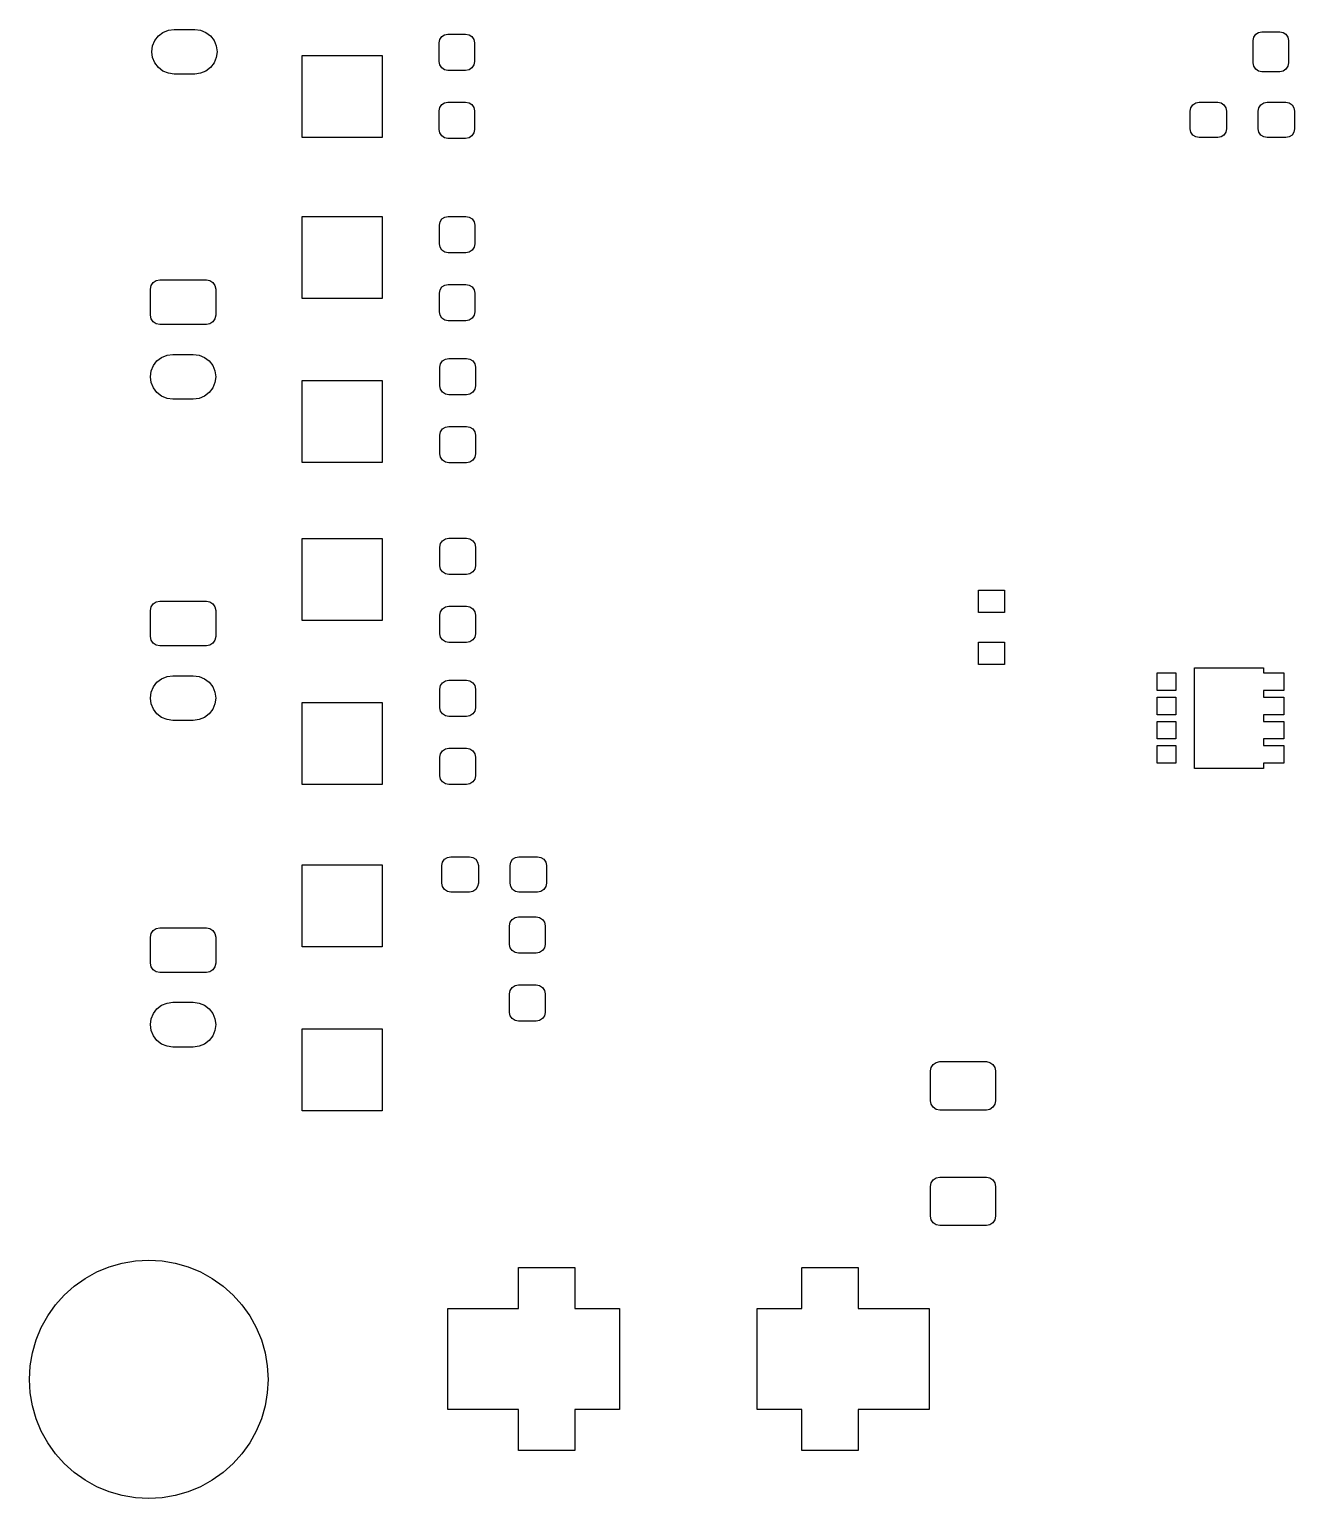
# Model space of a CAD drawing. Extents: x 108 to 189.5, y -139.6 to -60.2.
# Drawn here: x 109.36 to 143.3, y -139.61 to -100.19 of the extents above; entities that cross this region are included whole.
import ezdxf

# ---------------------------------------------------------------- set-up
doc = ezdxf.new("R2010")
doc.units = 0
doc.layers.add('BLACK', color=7, linetype='CONTINUOUS')

msp = doc.modelspace()

# ---------------------------------------------------------------- linework, layer by layer
at = {"layer": 'BLACK', "linetype": 'CONTINUOUS'}
for p, q in [((112.666, -100.631), (112.725, -100.487)), ((112.725, -100.487), (112.821, -100.362)), ((112.821, -100.362), (112.945, -100.267)), ((112.945, -100.267), (113.09, -100.207)), ((113.09, -100.207), (113.245, -100.187)), ((113.245, -100.187), (113.795, -100.187)), ((113.795, -100.187), (113.95, -100.207)), ((113.95, -100.207), (114.095, -100.267)), ((114.095, -100.267), (114.219, -100.362)), ((114.219, -100.362), (114.315, -100.487)), ((114.315, -100.487), (114.375, -100.631)), ((120.351, -100.549), (120.369, -100.458)), ((120.369, -100.458), (120.42, -100.381)), ((120.42, -100.381), (120.498, -100.329)), ((120.498, -100.329), (120.588, -100.311)), ((120.588, -100.311), (121.063, -100.311)), ((121.063, -100.311), (121.154, -100.329)), ((121.154, -100.329), (121.231, -100.381)), ((121.231, -100.381), (121.283, -100.458)), ((121.283, -100.458), (121.301, -100.549)), ((142.183, -100.486), (142.201, -100.395)), ((142.183, -101.086), (142.183, -100.486)), ((142.201, -100.395), (142.253, -100.318)), ((142.253, -100.318), (142.33, -100.267)), ((142.33, -100.267), (142.421, -100.249)), ((142.421, -100.249), (142.896, -100.249)), ((142.896, -100.249), (142.986, -100.267)), ((142.986, -100.267), (143.064, -100.318)), ((143.064, -100.318), (143.115, -100.395)), ((143.115, -100.395), (143.133, -100.486)), ((143.133, -100.486), (143.133, -101.086)), ((112.645, -100.787), (112.666, -100.631)), ((112.666, -100.942), (112.645, -100.787)), ((114.375, -100.631), (114.395, -100.787)), ((114.395, -100.787), (114.375, -100.942)), ((116.675, -103.087), (116.675, -100.887)), ((116.675, -100.887), (118.825, -100.887)), ((118.825, -100.887), (118.825, -103.087)), ((120.351, -101.049), (120.351, -100.549)), ((121.301, -100.549), (121.301, -101.049)), ((112.725, -101.087), (112.666, -100.942)), ((112.821, -101.211), (112.725, -101.087)), ((112.945, -101.306), (112.821, -101.211)), ((113.09, -101.366), (112.945, -101.306)), ((114.095, -101.306), (113.95, -101.366)), ((114.219, -101.211), (114.095, -101.306)), ((114.315, -101.087), (114.219, -101.211)), ((114.375, -100.942), (114.315, -101.087)), ((120.369, -101.14), (120.351, -101.049)), ((120.42, -101.217), (120.369, -101.14)), ((120.498, -101.268), (120.42, -101.217)), ((120.588, -101.286), (120.498, -101.268)), ((121.063, -101.286), (120.588, -101.286)), ((121.154, -101.268), (121.063, -101.286)), ((121.231, -101.217), (121.154, -101.268)), ((121.283, -101.14), (121.231, -101.217)), ((121.301, -101.049), (121.283, -101.14)), ((142.201, -101.177), (142.183, -101.086)), ((142.253, -101.254), (142.201, -101.177)), ((142.33, -101.306), (142.253, -101.254)), ((142.421, -101.324), (142.33, -101.306)), ((142.986, -101.306), (142.896, -101.324)), ((143.064, -101.254), (142.986, -101.306)), ((143.115, -101.177), (143.064, -101.254)), ((143.133, -101.086), (143.115, -101.177)), ((113.245, -101.387), (113.09, -101.366)), ((113.795, -101.387), (113.245, -101.387)), ((113.95, -101.366), (113.795, -101.387)), ((142.896, -101.324), (142.421, -101.324)), ((120.351, -102.374), (120.369, -102.283)), ((120.351, -102.874), (120.351, -102.374)), ((120.369, -102.283), (120.42, -102.206)), ((120.42, -102.206), (120.498, -102.154)), ((120.498, -102.154), (120.588, -102.136)), ((120.588, -102.136), (121.063, -102.136)), ((121.063, -102.136), (121.154, -102.154)), ((121.154, -102.154), (121.231, -102.206)), ((121.231, -102.206), (121.283, -102.283)), ((121.283, -102.283), (121.301, -102.374)), ((121.301, -102.374), (121.301, -102.874)), ((140.496, -102.378), (140.514, -102.288)), ((140.496, -102.853), (140.496, -102.378)), ((140.514, -102.288), (140.566, -102.211)), ((140.566, -102.211), (140.643, -102.159)), ((140.643, -102.159), (140.734, -102.141)), ((140.734, -102.141), (141.234, -102.141)), ((141.234, -102.141), (141.324, -102.159)), ((141.324, -102.159), (141.402, -102.211)), ((141.402, -102.211), (141.453, -102.288)), ((141.453, -102.288), (141.471, -102.378)), ((141.471, -102.378), (141.471, -102.853)), ((142.321, -102.378), (142.339, -102.288)), ((142.321, -102.853), (142.321, -102.378)), ((142.339, -102.288), (142.391, -102.211)), ((142.391, -102.211), (142.468, -102.159)), ((142.468, -102.159), (142.559, -102.141)), ((142.559, -102.141), (143.059, -102.141)), ((143.059, -102.141), (143.149, -102.159)), ((143.149, -102.159), (143.227, -102.211)), ((143.227, -102.211), (143.278, -102.288)), ((143.278, -102.288), (143.296, -102.378)), ((143.296, -102.378), (143.296, -102.853)), ((120.369, -102.965), (120.351, -102.874)), ((121.301, -102.874), (121.283, -102.965)), ((140.514, -102.944), (140.496, -102.853)), ((141.471, -102.853), (141.453, -102.944)), ((142.339, -102.944), (142.321, -102.853)), ((143.296, -102.853), (143.278, -102.944)), ((118.825, -103.087), (116.675, -103.087)), ((120.42, -103.042), (120.369, -102.965)), ((120.498, -103.093), (120.42, -103.042)), ((120.588, -103.111), (120.498, -103.093)), ((121.063, -103.111), (120.588, -103.111)), ((121.154, -103.093), (121.063, -103.111)), ((121.231, -103.042), (121.154, -103.093)), ((121.283, -102.965), (121.231, -103.042)), ((140.566, -103.021), (140.514, -102.944)), ((140.643, -103.073), (140.566, -103.021)), ((140.734, -103.091), (140.643, -103.073)), ((141.234, -103.091), (140.734, -103.091)), ((141.324, -103.073), (141.234, -103.091)), ((141.402, -103.021), (141.324, -103.073)), ((141.453, -102.944), (141.402, -103.021)), ((142.391, -103.021), (142.339, -102.944)), ((142.468, -103.073), (142.391, -103.021)), ((142.559, -103.091), (142.468, -103.073)), ((143.059, -103.091), (142.559, -103.091)), ((143.149, -103.073), (143.059, -103.091)), ((143.227, -103.021), (143.149, -103.073)), ((143.278, -102.944), (143.227, -103.021)), ((116.675, -107.409), (116.675, -105.209)), ((116.675, -105.209), (118.825, -105.209)), ((118.825, -105.209), (118.825, -107.409)), ((120.428, -105.273), (120.505, -105.222)), ((120.505, -105.222), (120.596, -105.204)), ((120.596, -105.204), (121.071, -105.204)), ((121.071, -105.204), (121.161, -105.222)), ((121.161, -105.222), (121.239, -105.273)), ((120.358, -105.441), (120.376, -105.35)), ((120.358, -105.941), (120.358, -105.441)), ((120.376, -105.35), (120.428, -105.273)), ((121.239, -105.273), (121.29, -105.35)), ((121.29, -105.35), (121.308, -105.441)), ((121.308, -105.441), (121.308, -105.941)), ((120.376, -106.032), (120.358, -105.941)), ((120.428, -106.109), (120.376, -106.032)), ((121.29, -106.032), (121.239, -106.109)), ((121.308, -105.941), (121.29, -106.032)), ((120.505, -106.161), (120.428, -106.109)), ((120.596, -106.179), (120.505, -106.161)), ((121.071, -106.179), (120.596, -106.179)), ((121.161, -106.161), (121.071, -106.179)), ((121.239, -106.109), (121.161, -106.161)), ((112.608, -107.159), (112.627, -107.063)), ((112.608, -107.859), (112.608, -107.159)), ((112.627, -107.063), (112.681, -106.982)), ((112.681, -106.982), (112.762, -106.928)), ((112.762, -106.928), (112.858, -106.909)), ((112.858, -106.909), (114.108, -106.909)), ((114.108, -106.909), (114.204, -106.928)), ((114.204, -106.928), (114.285, -106.982)), ((114.285, -106.982), (114.339, -107.063)), ((114.339, -107.063), (114.358, -107.159)), ((114.358, -107.159), (114.358, -107.859)), ((120.358, -107.266), (120.376, -107.175)), ((120.376, -107.175), (120.428, -107.098)), ((120.428, -107.098), (120.505, -107.047)), ((120.505, -107.047), (120.596, -107.029)), ((120.596, -107.029), (121.071, -107.029)), ((121.071, -107.029), (121.161, -107.047)), ((121.161, -107.047), (121.239, -107.098)), ((121.239, -107.098), (121.29, -107.175)), ((121.29, -107.175), (121.308, -107.266)), ((118.825, -107.409), (116.675, -107.409)), ((120.358, -107.766), (120.358, -107.266)), ((121.308, -107.266), (121.308, -107.766)), ((112.627, -107.954), (112.608, -107.859)), ((112.681, -108.035), (112.627, -107.954)), ((114.339, -107.954), (114.285, -108.035)), ((114.358, -107.859), (114.339, -107.954)), ((120.376, -107.857), (120.358, -107.766)), ((120.428, -107.934), (120.376, -107.857)), ((120.505, -107.986), (120.428, -107.934)), ((120.596, -108.004), (120.505, -107.986)), ((121.071, -108.004), (120.596, -108.004)), ((121.161, -107.986), (121.071, -108.004)), ((121.239, -107.934), (121.161, -107.986)), ((121.29, -107.857), (121.239, -107.934)), ((121.308, -107.766), (121.29, -107.857)), ((112.762, -108.09), (112.681, -108.035)), ((112.858, -108.109), (112.762, -108.09)), ((114.108, -108.109), (112.858, -108.109)), ((114.204, -108.09), (114.108, -108.109)), ((114.285, -108.035), (114.204, -108.09)), ((112.688, -109.209), (112.784, -109.084)), ((112.784, -109.084), (112.908, -108.989)), ((112.908, -108.989), (113.053, -108.929)), ((113.053, -108.929), (113.208, -108.909)), ((113.208, -108.909), (113.758, -108.909)), ((113.758, -108.909), (113.913, -108.929)), ((113.913, -108.929), (114.058, -108.989)), ((114.058, -108.989), (114.182, -109.084)), ((114.182, -109.084), (114.278, -109.209)), ((120.374, -109.251), (120.392, -109.16)), ((120.392, -109.16), (120.444, -109.083)), ((120.444, -109.083), (120.521, -109.032)), ((120.521, -109.032), (120.612, -109.014)), ((120.612, -109.014), (121.087, -109.014)), ((121.087, -109.014), (121.177, -109.032)), ((121.177, -109.032), (121.255, -109.083)), ((121.255, -109.083), (121.306, -109.16)), ((121.306, -109.16), (121.324, -109.251)), ((112.608, -109.509), (112.629, -109.353)), ((112.629, -109.664), (112.608, -109.509)), ((112.629, -109.353), (112.688, -109.209)), ((114.278, -109.209), (114.338, -109.353)), ((114.338, -109.353), (114.358, -109.509)), ((114.358, -109.509), (114.338, -109.664)), ((120.374, -109.751), (120.374, -109.251)), ((121.324, -109.251), (121.324, -109.751)), ((112.688, -109.809), (112.629, -109.664)), ((112.784, -109.933), (112.688, -109.809)), ((112.908, -110.028), (112.784, -109.933)), ((114.182, -109.933), (114.058, -110.028)), ((114.278, -109.809), (114.182, -109.933)), ((114.338, -109.664), (114.278, -109.809)), ((116.675, -111.809), (116.675, -109.609)), ((116.675, -109.609), (118.825, -109.609)), ((118.825, -109.609), (118.825, -111.809)), ((120.392, -109.842), (120.374, -109.751)), ((120.444, -109.919), (120.392, -109.842)), ((120.521, -109.971), (120.444, -109.919)), ((120.612, -109.989), (120.521, -109.971)), ((121.177, -109.971), (121.087, -109.989)), ((121.255, -109.919), (121.177, -109.971)), ((121.306, -109.842), (121.255, -109.919)), ((121.324, -109.751), (121.306, -109.842)), ((113.053, -110.088), (112.908, -110.028)), ((113.208, -110.109), (113.053, -110.088)), ((113.758, -110.109), (113.208, -110.109)), ((113.913, -110.088), (113.758, -110.109)), ((114.058, -110.028), (113.913, -110.088)), ((121.087, -109.989), (120.612, -109.989)), ((120.374, -111.076), (120.392, -110.985)), ((120.374, -111.576), (120.374, -111.076)), ((120.392, -110.985), (120.444, -110.908)), ((120.444, -110.908), (120.521, -110.857)), ((120.521, -110.857), (120.612, -110.839)), ((120.612, -110.839), (121.087, -110.839)), ((121.087, -110.839), (121.177, -110.857)), ((121.177, -110.857), (121.255, -110.908)), ((121.255, -110.908), (121.306, -110.985)), ((121.306, -110.985), (121.324, -111.076)), ((121.324, -111.076), (121.324, -111.576)), ((118.825, -111.809), (116.675, -111.809)), ((120.392, -111.667), (120.374, -111.576)), ((120.444, -111.744), (120.392, -111.667)), ((120.521, -111.796), (120.444, -111.744)), ((120.612, -111.814), (120.521, -111.796)), ((121.087, -111.814), (120.612, -111.814)), ((121.177, -111.796), (121.087, -111.814)), ((121.255, -111.744), (121.177, -111.796)), ((121.306, -111.667), (121.255, -111.744)), ((121.324, -111.576), (121.306, -111.667)), ((116.675, -116.045), (116.675, -113.845)), ((116.675, -113.845), (118.825, -113.845)), ((118.825, -113.845), (118.825, -116.045)), ((120.392, -113.986), (120.444, -113.909)), ((120.444, -113.909), (120.521, -113.858)), ((120.521, -113.858), (120.612, -113.84)), ((120.612, -113.84), (121.087, -113.84)), ((121.087, -113.84), (121.177, -113.858)), ((121.177, -113.858), (121.255, -113.909)), ((121.255, -113.909), (121.306, -113.986)), ((120.374, -114.077), (120.392, -113.986)), ((120.374, -114.577), (120.374, -114.077)), ((121.306, -113.986), (121.324, -114.077)), ((121.324, -114.077), (121.324, -114.577)), ((120.392, -114.668), (120.374, -114.577)), ((120.444, -114.745), (120.392, -114.668)), ((121.306, -114.668), (121.255, -114.745)), ((121.324, -114.577), (121.306, -114.668)), ((120.521, -114.797), (120.444, -114.745)), ((120.612, -114.815), (120.521, -114.797)), ((121.087, -114.815), (120.612, -114.815)), ((121.177, -114.797), (121.087, -114.815)), ((121.255, -114.745), (121.177, -114.797)), ((134.815, -115.83), (134.815, -115.23)), ((134.815, -115.23), (135.515, -115.23)), ((135.515, -115.23), (135.515, -115.83)), ((112.608, -115.779), (112.627, -115.683)), ((112.608, -116.479), (112.608, -115.779)), ((112.627, -115.683), (112.681, -115.602)), ((112.681, -115.602), (112.762, -115.548)), ((112.762, -115.548), (112.858, -115.529)), ((112.858, -115.529), (114.108, -115.529)), ((114.108, -115.529), (114.204, -115.548)), ((114.204, -115.548), (114.285, -115.602)), ((114.285, -115.602), (114.339, -115.683)), ((114.339, -115.683), (114.358, -115.779)), ((114.358, -115.779), (114.358, -116.479)), ((120.374, -115.902), (120.392, -115.811)), ((120.392, -115.811), (120.444, -115.734)), ((120.444, -115.734), (120.521, -115.683)), ((120.521, -115.683), (120.612, -115.665)), ((120.612, -115.665), (121.087, -115.665)), ((121.087, -115.665), (121.177, -115.683)), ((121.177, -115.683), (121.255, -115.734)), ((121.255, -115.734), (121.306, -115.811)), ((121.306, -115.811), (121.324, -115.902)), ((135.515, -115.83), (134.815, -115.83)), ((118.825, -116.045), (116.675, -116.045)), ((120.374, -116.402), (120.374, -115.902)), ((121.324, -115.902), (121.324, -116.402)), ((112.627, -116.574), (112.608, -116.479)), ((112.681, -116.655), (112.627, -116.574)), ((112.762, -116.71), (112.681, -116.655)), ((114.285, -116.655), (114.204, -116.71)), ((114.339, -116.574), (114.285, -116.655)), ((114.358, -116.479), (114.339, -116.574)), ((120.392, -116.493), (120.374, -116.402)), ((120.444, -116.57), (120.392, -116.493)), ((120.521, -116.622), (120.444, -116.57)), ((120.612, -116.64), (120.521, -116.622)), ((121.087, -116.64), (120.612, -116.64)), ((121.177, -116.622), (121.087, -116.64)), ((121.255, -116.57), (121.177, -116.622)), ((121.306, -116.493), (121.255, -116.57)), ((121.324, -116.402), (121.306, -116.493)), ((134.815, -117.23), (134.815, -116.63)), ((134.815, -116.63), (135.515, -116.63)), ((135.515, -116.63), (135.515, -117.23)), ((112.858, -116.729), (112.762, -116.71)), ((114.108, -116.729), (112.858, -116.729)), ((114.204, -116.71), (114.108, -116.729)), ((135.515, -117.23), (134.815, -117.23)), ((139.609, -117.926), (139.609, -117.456)), ((139.609, -117.456), (140.109, -117.456)), ((140.109, -117.456), (140.109, -117.926)), ((140.61, -120.016), (140.61, -117.316)), ((140.61, -117.316), (142.46, -117.316)), ((142.46, -117.316), (142.46, -117.456)), ((142.46, -117.456), (143.01, -117.456)), ((143.01, -117.456), (143.01, -117.926)), ((112.629, -117.973), (112.688, -117.829)), ((112.688, -117.829), (112.784, -117.704)), ((112.784, -117.704), (112.908, -117.609)), ((112.908, -117.609), (113.053, -117.549)), ((113.053, -117.549), (113.208, -117.529)), ((113.208, -117.529), (113.758, -117.529)), ((113.758, -117.529), (113.913, -117.549)), ((113.913, -117.549), (114.058, -117.609)), ((114.058, -117.609), (114.182, -117.704)), ((114.182, -117.704), (114.278, -117.829)), ((114.278, -117.829), (114.338, -117.973)), ((120.374, -117.887), (120.392, -117.796)), ((120.392, -117.796), (120.444, -117.719)), ((120.444, -117.719), (120.521, -117.668)), ((120.521, -117.668), (120.612, -117.65)), ((120.612, -117.65), (121.087, -117.65)), ((121.087, -117.65), (121.177, -117.668)), ((121.177, -117.668), (121.255, -117.719)), ((121.255, -117.719), (121.306, -117.796)), ((121.306, -117.796), (121.324, -117.887)), ((112.608, -118.129), (112.629, -117.973)), ((112.629, -118.284), (112.608, -118.129)), ((114.338, -117.973), (114.358, -118.129)), ((114.358, -118.129), (114.338, -118.284)), ((116.675, -120.445), (116.675, -118.245)), ((116.675, -118.245), (118.825, -118.245)), ((118.825, -118.245), (118.825, -120.445)), ((120.374, -118.387), (120.374, -117.887)), ((121.324, -117.887), (121.324, -118.387)), ((140.109, -117.926), (139.609, -117.926)), ((139.609, -118.576), (139.609, -118.106)), ((139.609, -118.106), (140.109, -118.106)), ((140.109, -118.106), (140.109, -118.576)), ((143.01, -117.926), (142.46, -117.926)), ((142.46, -117.926), (142.46, -118.106)), ((142.46, -118.106), (143.01, -118.106)), ((143.01, -118.106), (143.01, -118.576)), ((112.688, -118.429), (112.629, -118.284)), ((112.784, -118.553), (112.688, -118.429)), ((112.908, -118.648), (112.784, -118.553)), ((113.053, -118.708), (112.908, -118.648)), ((114.058, -118.648), (113.913, -118.708)), ((114.182, -118.553), (114.058, -118.648)), ((114.278, -118.429), (114.182, -118.553)), ((114.338, -118.284), (114.278, -118.429)), ((120.392, -118.478), (120.374, -118.387)), ((120.444, -118.555), (120.392, -118.478)), ((120.521, -118.607), (120.444, -118.555)), ((120.612, -118.625), (120.521, -118.607)), ((121.087, -118.625), (120.612, -118.625)), ((121.177, -118.607), (121.087, -118.625)), ((121.255, -118.555), (121.177, -118.607)), ((121.306, -118.478), (121.255, -118.555)), ((121.324, -118.387), (121.306, -118.478)), ((140.109, -118.576), (139.609, -118.576)), ((143.01, -118.576), (142.46, -118.576)), ((142.46, -118.576), (142.46, -118.756)), ((113.208, -118.729), (113.053, -118.708)), ((113.758, -118.729), (113.208, -118.729)), ((113.913, -118.708), (113.758, -118.729)), ((139.609, -119.226), (139.609, -118.756)), ((139.609, -118.756), (140.109, -118.756)), ((140.109, -118.756), (140.109, -119.226)), ((142.46, -118.756), (143.01, -118.756)), ((143.01, -118.756), (143.01, -119.226)), ((140.109, -119.226), (139.609, -119.226)), ((139.609, -119.876), (139.609, -119.406)), ((139.609, -119.406), (140.109, -119.406)), ((140.109, -119.406), (140.109, -119.876)), ((143.01, -119.226), (142.46, -119.226)), ((142.46, -119.226), (142.46, -119.406)), ((142.46, -119.406), (143.01, -119.406)), ((143.01, -119.406), (143.01, -119.876)), ((120.374, -119.712), (120.392, -119.621)), ((120.374, -120.212), (120.374, -119.712)), ((120.392, -119.621), (120.444, -119.544)), ((120.444, -119.544), (120.521, -119.493)), ((120.521, -119.493), (120.612, -119.475)), ((120.612, -119.475), (121.087, -119.475)), ((121.087, -119.475), (121.177, -119.493)), ((121.177, -119.493), (121.255, -119.544)), ((121.255, -119.544), (121.306, -119.621)), ((121.306, -119.621), (121.324, -119.712)), ((121.324, -119.712), (121.324, -120.212)), ((120.392, -120.303), (120.374, -120.212)), ((121.324, -120.212), (121.306, -120.303)), ((140.109, -119.876), (139.609, -119.876)), ((142.46, -120.016), (140.61, -120.016)), ((143.01, -119.876), (142.46, -119.876)), ((142.46, -119.876), (142.46, -120.016)), ((118.825, -120.445), (116.675, -120.445)), ((120.444, -120.38), (120.392, -120.303)), ((120.521, -120.432), (120.444, -120.38)), ((120.612, -120.45), (120.521, -120.432)), ((121.087, -120.45), (120.612, -120.45)), ((121.177, -120.432), (121.087, -120.45)), ((121.255, -120.38), (121.177, -120.432)), ((121.306, -120.303), (121.255, -120.38)), ((120.428, -122.622), (120.446, -122.531)), ((120.446, -122.531), (120.498, -122.454)), ((120.498, -122.454), (120.575, -122.403)), ((120.575, -122.403), (120.666, -122.385)), ((120.666, -122.385), (121.166, -122.385)), ((121.166, -122.385), (121.256, -122.403)), ((121.256, -122.403), (121.334, -122.454)), ((121.334, -122.454), (121.385, -122.531)), ((121.385, -122.531), (121.403, -122.622)), ((122.253, -122.622), (122.271, -122.531)), ((122.271, -122.531), (122.323, -122.454)), ((122.323, -122.454), (122.4, -122.403)), ((122.4, -122.403), (122.491, -122.385)), ((122.491, -122.385), (122.991, -122.385)), ((122.991, -122.385), (123.081, -122.403)), ((123.081, -122.403), (123.159, -122.454)), ((123.159, -122.454), (123.21, -122.531)), ((123.21, -122.531), (123.228, -122.622)), ((116.675, -124.808), (116.675, -122.608)), ((116.675, -122.608), (118.825, -122.608)), ((118.825, -122.608), (118.825, -124.808)), ((120.428, -123.097), (120.428, -122.622)), ((121.403, -122.622), (121.403, -123.097)), ((122.253, -123.097), (122.253, -122.622)), ((123.228, -122.622), (123.228, -123.097)), ((120.446, -123.188), (120.428, -123.097)), ((120.498, -123.265), (120.446, -123.188)), ((120.575, -123.317), (120.498, -123.265)), ((120.666, -123.335), (120.575, -123.317)), ((121.166, -123.335), (120.666, -123.335)), ((121.256, -123.317), (121.166, -123.335)), ((121.334, -123.265), (121.256, -123.317)), ((121.385, -123.188), (121.334, -123.265)), ((121.403, -123.097), (121.385, -123.188)), ((122.271, -123.188), (122.253, -123.097)), ((122.323, -123.265), (122.271, -123.188)), ((122.4, -123.317), (122.323, -123.265)), ((122.491, -123.335), (122.4, -123.317)), ((122.991, -123.335), (122.491, -123.335)), ((123.081, -123.317), (122.991, -123.335)), ((123.159, -123.265), (123.081, -123.317)), ((123.21, -123.188), (123.159, -123.265)), ((123.228, -123.097), (123.21, -123.188)), ((122.242, -124.237), (122.26, -124.146)), ((122.26, -124.146), (122.312, -124.069)), ((122.312, -124.069), (122.389, -124.018)), ((122.389, -124.018), (122.48, -124)), ((122.48, -124), (122.955, -124)), ((122.955, -124), (123.045, -124.018)), ((123.045, -124.018), (123.123, -124.069)), ((123.123, -124.069), (123.174, -124.146)), ((123.174, -124.146), (123.192, -124.237)), ((112.608, -124.542), (112.627, -124.446)), ((112.608, -125.242), (112.608, -124.542)), ((112.627, -124.446), (112.681, -124.365)), ((112.681, -124.365), (112.762, -124.311)), ((112.762, -124.311), (112.858, -124.292)), ((112.858, -124.292), (114.108, -124.292)), ((114.108, -124.292), (114.204, -124.311)), ((114.204, -124.311), (114.285, -124.365)), ((114.285, -124.365), (114.339, -124.446)), ((114.339, -124.446), (114.358, -124.542)), ((114.358, -124.542), (114.358, -125.242)), ((122.242, -124.737), (122.242, -124.237)), ((123.192, -124.237), (123.192, -124.737)), ((118.825, -124.808), (116.675, -124.808)), ((122.26, -124.828), (122.242, -124.737)), ((122.312, -124.905), (122.26, -124.828)), ((122.389, -124.957), (122.312, -124.905)), ((122.48, -124.975), (122.389, -124.957)), ((123.045, -124.957), (122.955, -124.975)), ((123.123, -124.905), (123.045, -124.957)), ((123.174, -124.828), (123.123, -124.905)), ((123.192, -124.737), (123.174, -124.828)), ((112.627, -125.337), (112.608, -125.242)), ((112.681, -125.418), (112.627, -125.337)), ((114.339, -125.337), (114.285, -125.418)), ((114.358, -125.242), (114.339, -125.337)), ((122.955, -124.975), (122.48, -124.975)), ((112.762, -125.473), (112.681, -125.418)), ((112.858, -125.492), (112.762, -125.473)), ((114.108, -125.492), (112.858, -125.492)), ((114.204, -125.473), (114.108, -125.492)), ((114.285, -125.418), (114.204, -125.473)), ((122.242, -126.062), (122.26, -125.971)), ((122.242, -126.562), (122.242, -126.062)), ((122.26, -125.971), (122.312, -125.894)), ((122.312, -125.894), (122.389, -125.843)), ((122.389, -125.843), (122.48, -125.825)), ((122.48, -125.825), (122.955, -125.825)), ((122.955, -125.825), (123.045, -125.843)), ((123.045, -125.843), (123.123, -125.894)), ((123.123, -125.894), (123.174, -125.971)), ((123.174, -125.971), (123.192, -126.062)), ((123.192, -126.062), (123.192, -126.562)), ((112.688, -126.592), (112.784, -126.467)), ((112.784, -126.467), (112.908, -126.372)), ((112.908, -126.372), (113.053, -126.312)), ((113.053, -126.312), (113.208, -126.292)), ((113.208, -126.292), (113.758, -126.292)), ((113.758, -126.292), (113.913, -126.312)), ((113.913, -126.312), (114.058, -126.372)), ((114.058, -126.372), (114.182, -126.467)), ((114.182, -126.467), (114.278, -126.592)), ((112.608, -126.892), (112.629, -126.736)), ((112.629, -127.047), (112.608, -126.892)), ((112.629, -126.736), (112.688, -126.592)), ((114.278, -126.592), (114.338, -126.736)), ((114.338, -126.736), (114.358, -126.892)), ((114.358, -126.892), (114.338, -127.047)), ((122.26, -126.653), (122.242, -126.562)), ((122.312, -126.73), (122.26, -126.653)), ((122.389, -126.782), (122.312, -126.73)), ((122.48, -126.8), (122.389, -126.782)), ((122.955, -126.8), (122.48, -126.8)), ((123.045, -126.782), (122.955, -126.8)), ((123.123, -126.73), (123.045, -126.782)), ((123.174, -126.653), (123.123, -126.73)), ((123.192, -126.562), (123.174, -126.653)), ((112.688, -127.192), (112.629, -127.047)), ((112.784, -127.316), (112.688, -127.192)), ((112.908, -127.411), (112.784, -127.316)), ((114.182, -127.316), (114.058, -127.411)), ((114.278, -127.192), (114.182, -127.316)), ((114.338, -127.047), (114.278, -127.192)), ((116.675, -129.208), (116.675, -127.008)), ((116.675, -127.008), (118.825, -127.008)), ((118.825, -127.008), (118.825, -129.208)), ((113.053, -127.471), (112.908, -127.411)), ((113.208, -127.492), (113.053, -127.471)), ((113.758, -127.492), (113.208, -127.492)), ((113.913, -127.471), (113.758, -127.492)), ((114.058, -127.411), (113.913, -127.471)), ((133.528, -128.134), (133.547, -128.038)), ((133.547, -128.038), (133.601, -127.957)), ((133.601, -127.957), (133.682, -127.903)), ((133.682, -127.903), (133.778, -127.884)), ((133.778, -127.884), (135.028, -127.884)), ((135.028, -127.884), (135.124, -127.903)), ((135.124, -127.903), (135.205, -127.957)), ((135.205, -127.957), (135.259, -128.038)), ((135.259, -128.038), (135.278, -128.134)), ((133.528, -128.934), (133.528, -128.134)), ((135.278, -128.134), (135.278, -128.934)), ((118.825, -129.208), (116.675, -129.208)), ((133.547, -129.029), (133.528, -128.934)), ((133.601, -129.11), (133.547, -129.029)), ((133.682, -129.165), (133.601, -129.11)), ((133.778, -129.184), (133.682, -129.165)), ((135.028, -129.184), (133.778, -129.184)), ((135.124, -129.165), (135.028, -129.184)), ((135.205, -129.11), (135.124, -129.165)), ((135.259, -129.029), (135.205, -129.11)), ((135.278, -128.934), (135.259, -129.029)), ((133.528, -131.234), (133.547, -131.138)), ((133.528, -132.034), (133.528, -131.234)), ((133.547, -131.138), (133.601, -131.057)), ((133.601, -131.057), (133.682, -131.003)), ((133.682, -131.003), (133.778, -130.984)), ((133.778, -130.984), (135.028, -130.984)), ((135.028, -130.984), (135.124, -131.003)), ((135.124, -131.003), (135.205, -131.057)), ((135.205, -131.057), (135.259, -131.138)), ((135.259, -131.138), (135.278, -131.234)), ((135.278, -131.234), (135.278, -132.034)), ((133.547, -132.129), (133.528, -132.034)), ((135.278, -132.034), (135.259, -132.129)), ((133.601, -132.21), (133.547, -132.129)), ((133.682, -132.265), (133.601, -132.21)), ((133.778, -132.284), (133.682, -132.265)), ((135.028, -132.284), (133.778, -132.284)), ((135.124, -132.265), (135.028, -132.284)), ((135.205, -132.21), (135.124, -132.265)), ((135.259, -132.129), (135.205, -132.21)), ((111.85, -133.289), (112.204, -133.229)), ((112.204, -133.229), (112.562, -133.209)), ((112.562, -133.209), (112.92, -133.229)), ((112.92, -133.229), (113.274, -133.289)), ((110.86, -133.699), (111.174, -133.525)), ((111.174, -133.525), (111.505, -133.388)), ((111.505, -133.388), (111.85, -133.289)), ((113.274, -133.289), (113.619, -133.388)), ((113.619, -133.388), (113.951, -133.525)), ((113.951, -133.525), (114.265, -133.699)), ((122.482, -133.415), (122.484, -133.411)), ((122.482, -134.51), (122.482, -133.415)), ((122.484, -133.411), (122.487, -133.41)), ((122.487, -133.41), (123.987, -133.41)), ((123.987, -133.41), (123.991, -133.411)), ((123.991, -133.411), (123.992, -133.415)), ((123.992, -133.415), (123.992, -134.51)), ((130.082, -133.415), (130.084, -133.411)), ((130.082, -134.51), (130.082, -133.415)), ((130.084, -133.411), (130.087, -133.41)), ((130.087, -133.41), (131.587, -133.41)), ((131.587, -133.41), (131.591, -133.411)), ((131.591, -133.411), (131.592, -133.415)), ((131.592, -133.415), (131.592, -134.51)), ((110.299, -134.146), (110.567, -133.907)), ((110.567, -133.907), (110.86, -133.699)), ((114.265, -133.699), (114.557, -133.907)), ((114.557, -133.907), (114.825, -134.146)), ((109.853, -134.706), (110.06, -134.413)), ((110.06, -134.413), (110.299, -134.146)), ((114.825, -134.146), (115.064, -134.413)), ((115.064, -134.413), (115.272, -134.706)), ((109.679, -135.02), (109.853, -134.706)), ((115.272, -134.706), (115.445, -135.02)), ((120.582, -134.515), (120.584, -134.511)), ((120.582, -137.215), (120.582, -134.515)), ((120.584, -134.511), (120.587, -134.51)), ((120.587, -134.51), (122.482, -134.51)), ((123.992, -134.51), (125.187, -134.51)), ((125.187, -134.51), (125.191, -134.511)), ((125.191, -134.511), (125.192, -134.515)), ((125.192, -134.515), (125.192, -137.215)), ((128.882, -134.515), (128.884, -134.511)), ((128.882, -137.215), (128.882, -134.515)), ((128.884, -134.511), (128.887, -134.51)), ((128.887, -134.51), (130.082, -134.51)), ((131.592, -134.51), (133.487, -134.51)), ((133.487, -134.51), (133.491, -134.511)), ((133.491, -134.511), (133.492, -134.515)), ((133.492, -134.515), (133.492, -137.215)), ((109.542, -135.352), (109.679, -135.02)), ((115.445, -135.02), (115.583, -135.352)), ((109.442, -135.697), (109.542, -135.352)), ((115.583, -135.352), (115.682, -135.697)), ((109.382, -136.05), (109.442, -135.697)), ((115.682, -135.697), (115.742, -136.05)), ((109.362, -136.409), (109.382, -136.05)), ((115.742, -136.05), (115.762, -136.409)), ((109.382, -136.767), (109.362, -136.409)), ((109.442, -137.121), (109.382, -136.767)), ((115.742, -136.767), (115.682, -137.121)), ((115.762, -136.409), (115.742, -136.767)), ((109.542, -137.465), (109.442, -137.121)), ((115.682, -137.121), (115.583, -137.465)), ((109.679, -137.797), (109.542, -137.465)), ((115.583, -137.465), (115.445, -137.797)), ((120.584, -137.218), (120.582, -137.215)), ((120.587, -137.22), (120.584, -137.218)), ((122.482, -137.22), (120.587, -137.22)), ((122.482, -138.315), (122.482, -137.22)), ((125.187, -137.22), (123.992, -137.22)), ((123.992, -137.22), (123.992, -138.315)), ((125.191, -137.218), (125.187, -137.22)), ((125.192, -137.215), (125.191, -137.218)), ((128.884, -137.218), (128.882, -137.215)), ((128.887, -137.22), (128.884, -137.218)), ((130.082, -137.22), (128.887, -137.22)), ((130.082, -138.315), (130.082, -137.22)), ((133.487, -137.22), (131.592, -137.22)), ((131.592, -137.22), (131.592, -138.315)), ((133.491, -137.218), (133.487, -137.22)), ((133.492, -137.215), (133.491, -137.218)), ((109.853, -138.111), (109.679, -137.797)), ((115.445, -137.797), (115.272, -138.111)), ((110.06, -138.404), (109.853, -138.111)), ((115.272, -138.111), (115.064, -138.404)), ((122.484, -138.318), (122.482, -138.315)), ((122.487, -138.32), (122.484, -138.318)), ((123.987, -138.32), (122.487, -138.32)), ((123.991, -138.318), (123.987, -138.32)), ((123.992, -138.315), (123.991, -138.318)), ((130.084, -138.318), (130.082, -138.315)), ((130.087, -138.32), (130.084, -138.318)), ((131.587, -138.32), (130.087, -138.32)), ((131.591, -138.318), (131.587, -138.32)), ((131.592, -138.315), (131.591, -138.318)), ((110.299, -138.671), (110.06, -138.404)), ((110.567, -138.91), (110.299, -138.671)), ((114.825, -138.671), (114.557, -138.91)), ((115.064, -138.404), (114.825, -138.671)), ((110.86, -139.118), (110.567, -138.91)), ((111.174, -139.292), (110.86, -139.118)), ((114.265, -139.118), (113.951, -139.292)), ((114.557, -138.91), (114.265, -139.118)), ((111.505, -139.429), (111.174, -139.292)), ((111.85, -139.528), (111.505, -139.429)), ((112.204, -139.588), (111.85, -139.528)), ((113.274, -139.528), (112.92, -139.588)), ((113.619, -139.429), (113.274, -139.528)), ((113.951, -139.292), (113.619, -139.429)), ((112.562, -139.609), (112.204, -139.588)), ((112.92, -139.588), (112.562, -139.609))]:
    msp.add_line(p, q, dxfattribs=at)

doc.saveas('drawing.dxf')
